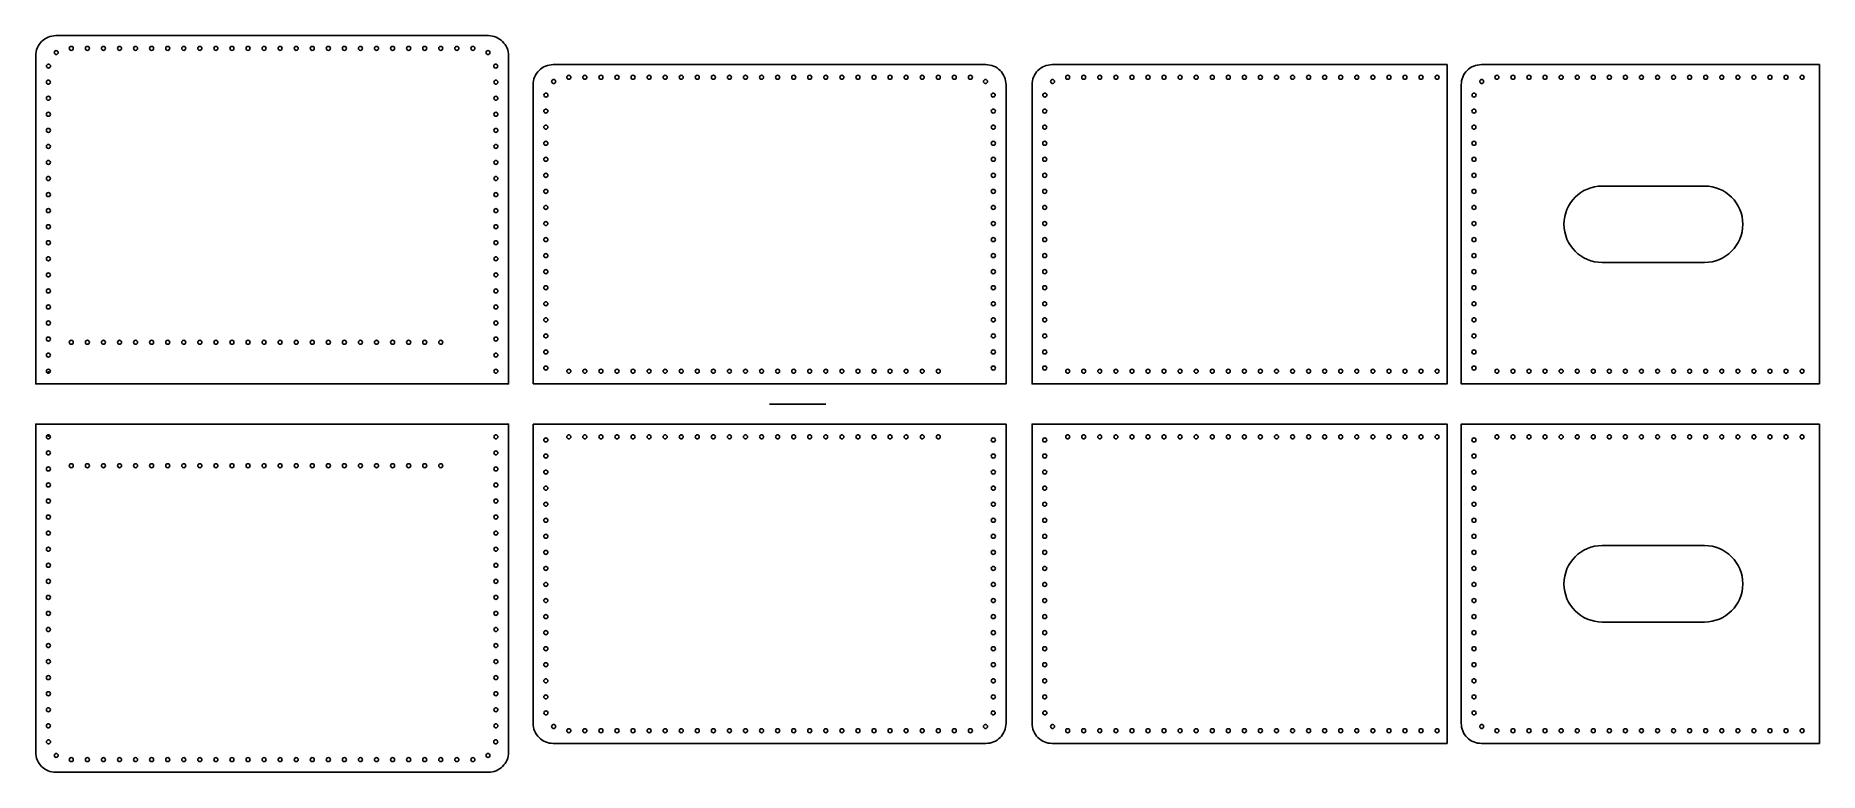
# Model space of a CAD drawing. Header units: millimetres. Extents: x 16 to 459, y 99 to 282.
import ezdxf

# ---------------------------------------------------------------- set-up
doc = ezdxf.new("R2010")
doc.units = ezdxf.units.MM
doc.header["$MEASUREMENT"] = 0

msp = doc.modelspace()

# ---------------------------------------------------------------- linework, layer by layer
for p, q in [((19.64, 198.41), (19.64, 197.91)), ((143.14, 195.26), (143.14, 195.21)), ((198.69, 190.26), (212.68, 190.26)), ((19.64, 182.11), (19.64, 182.61)), ((143.14, 185.26), (143.14, 185.31))]:
    msp.add_line(p, q)
for points in [[(16.49, 276.75), (16.49, 195.26), (133.89, 195.26), (133.89, 276.75, 0.414214), (128.89, 281.75), (21.49, 281.75, 0.414214)], [(16.49, 276.75, -0.414214), (21.49, 281.75)], [(139.99, 195.26), (257.39, 195.26), (257.39, 269.56, 0.414214), (252.39, 274.56), (144.99, 274.56, 0.414214)], [(139.99, 269.56, -0.414214), (144.99, 274.56)], [(263.85, 269.56, -0.414214), (268.85, 274.56), (366.88, 274.56), (366.88, 195.26), (263.85, 195.26), (263.85, 269.56)], [(16.49, 103.78), (16.49, 185.26), (133.89, 185.26), (133.89, 103.78, -0.414214), (128.89, 98.78), (21.49, 98.78, -0.414214)], [(139.99, 185.26), (257.39, 185.26), (257.39, 110.96, -0.414214), (252.39, 105.96), (144.99, 105.96, -0.414214)], [(263.85, 110.96, 0.414214), (268.85, 105.96), (366.88, 105.96), (366.88, 185.26), (263.85, 185.26), (263.85, 110.96)], [(139.99, 110.96, 0.414214), (144.99, 105.96)], [(16.49, 103.78, 0.414214), (21.49, 98.78)]]:
    msp.add_lwpolyline(points, format="xyb")
for points in [[(459.31, 195.26), (370.41, 195.26), (370.41, 269.56, -0.414214), (375.41, 274.56), (459.31, 274.56)], [(405.41, 244.41), (430.81, 244.41, -1), (430.81, 225.41), (405.41, 225.41, -1)], [(459.31, 185.26), (370.41, 185.26), (370.41, 110.96, 0.414214), (375.41, 105.96), (459.31, 105.96)], [(405.41, 136.11), (430.81, 136.11, 1), (430.81, 155.11), (405.41, 155.11, 1)]]:
    msp.add_lwpolyline(points, format="xyb", close=True)
for points in [[(139.99, 195.26), (139.99, 269.56)], [(139.99, 185.26), (139.99, 110.96)]]:
    msp.add_lwpolyline(points)
for centre in [(25.34, 278.6), (29.33, 278.6), (33.32, 278.6), (37.31, 278.6), (41.29, 278.6), (45.28, 278.6), (49.27, 278.6), (53.26, 278.6), (57.25, 278.6), (61.23, 278.6), (65.22, 278.6), (69.21, 278.6), (73.2, 278.6), (77.18, 278.6), (81.17, 278.6), (85.16, 278.6), (89.15, 278.6), (93.14, 278.6), (97.12, 278.6), (101.11, 278.6), (105.1, 278.6), (109.09, 278.6), (113.07, 278.6), (117.06, 278.6), (121.05, 278.6), (125.04, 278.6), (19.67, 274.18), (21.59, 277.56), (128.79, 277.56), (130.71, 274.18), (19.64, 270.2), (130.74, 270.2), (145.09, 270.37), (148.85, 271.41), (152.83, 271.41), (156.82, 271.41), (160.81, 271.41), (164.8, 271.41), (168.79, 271.41), (172.77, 271.41), (176.76, 271.41), (180.75, 271.41), (184.74, 271.41), (188.73, 271.41), (192.71, 271.41), (196.7, 271.41), (200.69, 271.41), (204.68, 271.41), (208.66, 271.41), (212.65, 271.41), (216.64, 271.41), (220.63, 271.41), (224.62, 271.41), (228.6, 271.41), (232.59, 271.41), (236.58, 271.41), (240.57, 271.41), (244.55, 271.41), (248.54, 271.41), (252.3, 270.37), (268.94, 270.37), (272.7, 271.41), (276.69, 271.41), (280.67, 271.41), (284.66, 271.41), (288.65, 271.41), (292.64, 271.41), (296.63, 271.41), (300.61, 271.41), (304.6, 271.41), (308.59, 271.41), (312.58, 271.41), (316.56, 271.41), (320.55, 271.41), (324.54, 271.41), (328.53, 271.41), (332.52, 271.41), (336.5, 271.41), (340.49, 271.41), (344.48, 271.41), (348.47, 271.41), (352.45, 271.41), (356.44, 271.41), (360.43, 271.41), (364.42, 271.41), (375.5, 270.37), (379.26, 271.41), (383.25, 271.41), (387.23, 271.41), (391.22, 271.41), (395.21, 271.41), (399.2, 271.41), (403.18, 271.41), (407.17, 271.41), (411.16, 271.41), (415.15, 271.41), (419.14, 271.41), (423.12, 271.41), (427.11, 271.41), (431.1, 271.41), (435.09, 271.41), (439.08, 271.41), (443.06, 271.41), (447.05, 271.41), (451.04, 271.41), (455.03, 271.41), (19.64, 266.21), (130.74, 266.21), (143.18, 266.99), (254.21, 266.99), (267.03, 266.99), (373.59, 266.99), (19.64, 262.22), (130.74, 262.22), (143.14, 263.01), (254.24, 263.01), (267, 263.01), (373.56, 263.01), (19.64, 258.23), (130.74, 258.23), (143.14, 259.02), (254.24, 259.02), (267, 259.02), (373.56, 259.02), (19.64, 254.24), (130.74, 254.24), (143.14, 255.03), (254.24, 255.03), (267, 255.03), (373.56, 255.03), (19.64, 250.26), (130.74, 250.26), (143.14, 251.04), (254.24, 251.04), (267, 251.04), (373.56, 251.04), (19.64, 246.27), (130.74, 246.27), (143.14, 247.06), (143.14, 243.07), (254.24, 247.06), (254.24, 243.07), (267, 247.06), (267, 243.07), (373.56, 247.06), (373.56, 243.07), (19.64, 242.28), (130.74, 242.28), (143.14, 239.08), (254.24, 239.08), (267, 239.08), (373.56, 239.08), (19.64, 238.29), (19.64, 234.3), (130.74, 238.29), (130.74, 234.3), (143.14, 235.09), (254.24, 235.09), (267, 235.09), (373.56, 235.09), (19.64, 230.32), (130.74, 230.32), (143.14, 231.1), (254.24, 231.1), (267, 231.1), (373.56, 231.1), (19.64, 226.33), (130.74, 226.33), (143.14, 227.12), (254.24, 227.12), (267, 227.12), (373.56, 227.12), (19.64, 222.34), (130.74, 222.34), (143.14, 223.13), (254.24, 223.13), (267, 223.13), (373.56, 223.13), (19.64, 218.35), (130.74, 218.35), (143.14, 219.14), (254.24, 219.14), (267, 219.14), (373.56, 219.14), (19.64, 214.37), (130.74, 214.37), (143.14, 215.15), (254.24, 215.15), (267, 215.15), (373.56, 215.15), (19.64, 210.38), (130.74, 210.38), (143.14, 211.17), (254.24, 211.17), (267, 211.17), (373.56, 211.17), (19.64, 206.39), (25.34, 205.6), (29.33, 205.6), (33.32, 205.6), (37.31, 205.6), (41.29, 205.6), (45.28, 205.6), (49.27, 205.6), (53.26, 205.6), (57.25, 205.6), (61.23, 205.6), (65.22, 205.6), (69.21, 205.6), (73.2, 205.6), (77.18, 205.6), (81.17, 205.6), (85.16, 205.6), (89.15, 205.6), (93.14, 205.6), (97.12, 205.6), (101.11, 205.6), (105.1, 205.6), (109.09, 205.6), (113.07, 205.6), (117.06, 205.6), (130.74, 206.39), (143.14, 207.18), (254.24, 207.18), (267, 207.18), (373.56, 207.18), (19.64, 202.4), (130.74, 202.4), (143.14, 203.19), (143.14, 199.2), (254.24, 203.19), (254.24, 199.2), (267, 203.19), (267, 199.2), (373.56, 203.19), (373.56, 199.2), (19.64, 198.41), (130.74, 198.41), (148.85, 198.41), (152.83, 198.41), (156.82, 198.41), (160.81, 198.41), (164.8, 198.41), (168.79, 198.41), (172.77, 198.41), (176.76, 198.41), (180.75, 198.41), (184.74, 198.41), (188.73, 198.41), (192.71, 198.41), (196.7, 198.41), (200.69, 198.41), (204.68, 198.41), (208.66, 198.41), (212.65, 198.41), (216.64, 198.41), (220.63, 198.41), (224.62, 198.41), (228.6, 198.41), (232.59, 198.41), (236.58, 198.41), (240.57, 198.41), (272.7, 198.41), (276.69, 198.41), (280.67, 198.41), (284.66, 198.41), (288.65, 198.41), (292.64, 198.41), (296.63, 198.41), (300.61, 198.41), (304.6, 198.41), (308.59, 198.41), (312.58, 198.41), (316.56, 198.41), (320.55, 198.41), (324.54, 198.41), (328.53, 198.41), (332.52, 198.41), (336.5, 198.41), (340.49, 198.41), (344.48, 198.41), (348.47, 198.41), (352.45, 198.41), (356.44, 198.41), (360.43, 198.41), (364.42, 198.41), (379.26, 198.41), (383.25, 198.41), (387.23, 198.41), (391.22, 198.41), (395.21, 198.41), (399.2, 198.41), (403.18, 198.41), (407.17, 198.41), (411.16, 198.41), (415.15, 198.41), (419.14, 198.41), (423.12, 198.41), (427.11, 198.41), (431.1, 198.41), (435.09, 198.41), (439.08, 198.41), (443.06, 198.41), (447.05, 198.41), (451.04, 198.41), (455.03, 198.41), (19.64, 182.11), (130.74, 182.11), (143.14, 181.33), (148.85, 182.11), (152.83, 182.11), (156.82, 182.11), (160.81, 182.11), (164.8, 182.11), (168.79, 182.11), (172.77, 182.11), (176.76, 182.11), (180.75, 182.11), (184.74, 182.11), (188.73, 182.11), (192.71, 182.11), (196.7, 182.11), (200.69, 182.11), (204.68, 182.11), (208.66, 182.11), (212.65, 182.11), (216.64, 182.11), (220.63, 182.11), (224.62, 182.11), (228.6, 182.11), (232.59, 182.11), (236.58, 182.11), (240.57, 182.11), (254.24, 181.33), (267, 181.33), (272.7, 182.11), (276.69, 182.11), (280.67, 182.11), (284.66, 182.11), (288.65, 182.11), (292.64, 182.11), (296.63, 182.11), (300.61, 182.11), (304.6, 182.11), (308.59, 182.11), (312.58, 182.11), (316.56, 182.11), (320.55, 182.11), (324.54, 182.11), (328.53, 182.11), (332.52, 182.11), (336.5, 182.11), (340.49, 182.11), (344.48, 182.11), (348.47, 182.11), (352.45, 182.11), (356.44, 182.11), (360.43, 182.11), (364.42, 182.11), (373.56, 181.33), (379.26, 182.11), (383.25, 182.11), (387.23, 182.11), (391.22, 182.11), (395.21, 182.11), (399.2, 182.11), (403.18, 182.11), (407.17, 182.11), (411.16, 182.11), (415.15, 182.11), (419.14, 182.11), (423.12, 182.11), (427.11, 182.11), (431.1, 182.11), (435.09, 182.11), (439.08, 182.11), (443.06, 182.11), (447.05, 182.11), (451.04, 182.11), (455.03, 182.11), (19.64, 178.13), (130.74, 178.13), (143.14, 177.34), (254.24, 177.34), (267, 177.34), (373.56, 177.34), (19.64, 174.14), (25.34, 174.93), (29.33, 174.93), (33.32, 174.93), (37.31, 174.93), (41.29, 174.93), (45.28, 174.93), (49.27, 174.93), (53.26, 174.93), (57.25, 174.93), (61.23, 174.93), (65.22, 174.93), (69.21, 174.93), (73.2, 174.93), (77.18, 174.93), (81.17, 174.93), (85.16, 174.93), (89.15, 174.93), (93.14, 174.93), (97.12, 174.93), (101.11, 174.93), (105.1, 174.93), (109.09, 174.93), (113.07, 174.93), (117.06, 174.93), (130.74, 174.14), (143.14, 173.35), (254.24, 173.35), (267, 173.35), (373.56, 173.35), (19.64, 170.15), (130.74, 170.15), (143.14, 169.36), (254.24, 169.36), (267, 169.36), (373.56, 169.36), (19.64, 166.16), (130.74, 166.16), (143.14, 165.38), (254.24, 165.38), (267, 165.38), (373.56, 165.38), (19.64, 162.18), (130.74, 162.18), (143.14, 161.39), (254.24, 161.39), (267, 161.39), (373.56, 161.39), (19.64, 158.19), (130.74, 158.19), (143.14, 157.4), (254.24, 157.4), (267, 157.4), (373.56, 157.4), (19.64, 154.2), (19.64, 150.21), (130.74, 154.2), (130.74, 150.21), (143.14, 153.41), (254.24, 153.41), (267, 153.41), (373.56, 153.41), (19.64, 146.22), (130.74, 146.22), (143.14, 149.42), (254.24, 149.42), (267, 149.42), (373.56, 149.42), (19.64, 142.24), (130.74, 142.24), (143.14, 145.44), (143.14, 141.45), (254.24, 145.44), (254.24, 141.45), (267, 145.44), (267, 141.45), (373.56, 145.44), (373.56, 141.45), (19.64, 138.25), (130.74, 138.25), (143.14, 137.46), (254.24, 137.46), (267, 137.46), (373.56, 137.46), (19.64, 134.26), (130.74, 134.26), (143.14, 133.47), (254.24, 133.47), (267, 133.47), (373.56, 133.47), (19.64, 130.27), (130.74, 130.27), (143.14, 129.49), (254.24, 129.49), (267, 129.49), (373.56, 129.49), (19.64, 126.29), (130.74, 126.29), (143.14, 125.5), (254.24, 125.5), (267, 125.5), (373.56, 125.5), (19.64, 122.3), (130.74, 122.3), (143.14, 121.51), (254.24, 121.51), (267, 121.51), (373.56, 121.51), (19.64, 118.31), (130.74, 118.31), (143.14, 117.52), (254.24, 117.52), (267, 117.52), (373.56, 117.52), (19.64, 114.32), (19.64, 110.33), (130.74, 114.32), (130.74, 110.33), (143.18, 113.54), (254.21, 113.54), (267.03, 113.54), (373.59, 113.54), (19.67, 106.35), (130.71, 106.35), (145.09, 110.16), (148.85, 109.11), (152.83, 109.11), (156.82, 109.11), (160.81, 109.11), (164.8, 109.11), (168.79, 109.11), (172.77, 109.11), (176.76, 109.11), (180.75, 109.11), (184.74, 109.11), (188.73, 109.11), (192.71, 109.11), (196.7, 109.11), (200.69, 109.11), (204.68, 109.11), (208.66, 109.11), (212.65, 109.11), (216.64, 109.11), (220.63, 109.11), (224.62, 109.11), (228.6, 109.11), (232.59, 109.11), (236.58, 109.11), (240.57, 109.11), (244.55, 109.11), (248.54, 109.11), (252.3, 110.16), (268.94, 110.16), (272.7, 109.11), (276.69, 109.11), (280.67, 109.11), (284.66, 109.11), (288.65, 109.11), (292.64, 109.11), (296.63, 109.11), (300.61, 109.11), (304.6, 109.11), (308.59, 109.11), (312.58, 109.11), (316.56, 109.11), (320.55, 109.11), (324.54, 109.11), (328.53, 109.11), (332.52, 109.11), (336.5, 109.11), (340.49, 109.11), (344.48, 109.11), (348.47, 109.11), (352.45, 109.11), (356.44, 109.11), (360.43, 109.11), (364.42, 109.11), (375.5, 110.16), (379.26, 109.11), (383.25, 109.11), (387.23, 109.11), (391.22, 109.11), (395.21, 109.11), (399.2, 109.11), (403.18, 109.11), (407.17, 109.11), (411.16, 109.11), (415.15, 109.11), (419.14, 109.11), (423.12, 109.11), (427.11, 109.11), (431.1, 109.11), (435.09, 109.11), (439.08, 109.11), (443.06, 109.11), (447.05, 109.11), (451.04, 109.11), (455.03, 109.11), (21.59, 102.97), (25.34, 101.93), (29.33, 101.93), (33.32, 101.93), (37.31, 101.93), (41.29, 101.93), (45.28, 101.93), (49.27, 101.93), (53.26, 101.93), (57.25, 101.93), (61.23, 101.93), (65.22, 101.93), (69.21, 101.93), (73.2, 101.93), (77.18, 101.93), (81.17, 101.93), (85.16, 101.93), (89.15, 101.93), (93.14, 101.93), (97.12, 101.93), (101.11, 101.93), (105.1, 101.93), (109.09, 101.93), (113.07, 101.93), (117.06, 101.93), (121.05, 101.93), (125.04, 101.93), (128.79, 102.97)]:
    msp.add_circle(centre, 0.5)

doc.saveas('drawing.dxf')
